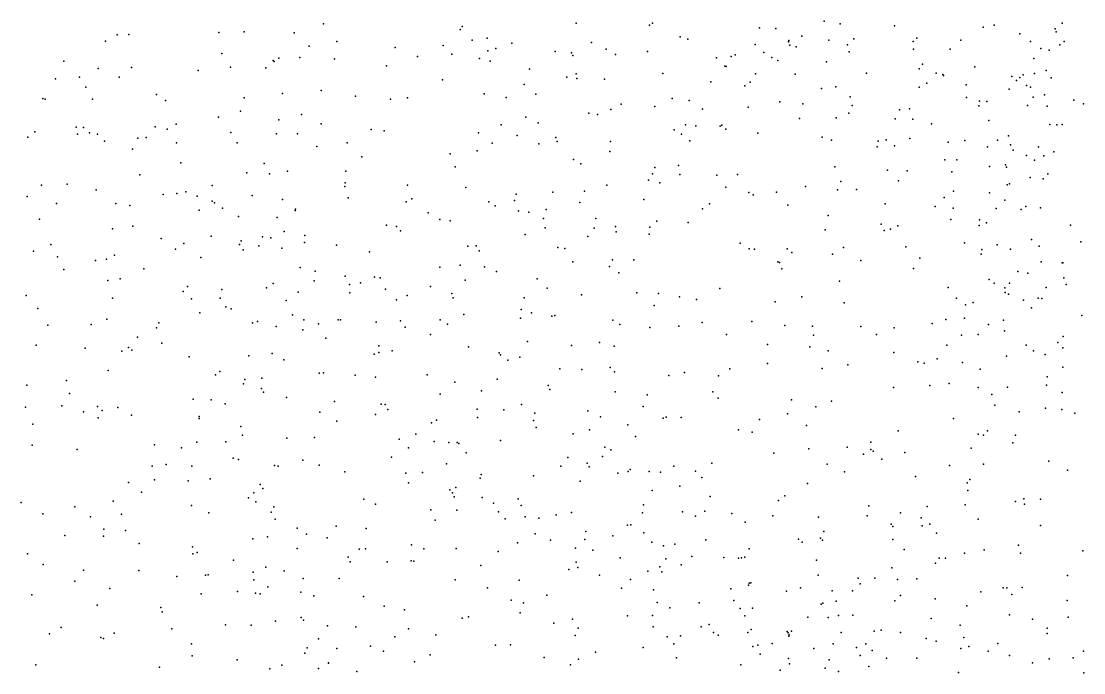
# Model space of a CAD drawing. Header units: metres. Extents: x -25 to 25, y -27.7 to 27.8.
# Drawn here: x 13.646 to 16.471, y -10.393 to -8.662 of the extents above; entities that cross this region are included whole.
import ezdxf

# ---------------------------------------------------------------- set-up
doc = ezdxf.new("R2010")
doc.units = ezdxf.units.M

msp = doc.modelspace()

# ---------------------------------------------------------------- linework, layer by layer
for p in [(14.4495, -8.6683, -21.6279), (15.1213, -8.6663, 16.3077), (15.3167, -8.6716, -8.8647), (15.3245, -8.6663, 15.9628), (15.7811, -8.6616, -11.469), (15.824, -8.6684, 15.0797), (15.9683, -8.6738, 4.8711), (16.233, -8.6716, -3.0802), (16.4138, -8.6671, 6.6095), (13.9012, -8.6975, 17.5413), (13.9315, -8.6967, 12.1748), (14.1714, -8.6913, 6.0298), (14.239, -8.6899, 12.2946), (14.3718, -8.6924, -9.2284), (14.8132, -8.6839, 2.9786), (14.818, -8.6753, 12.1968), (15.398, -8.7029, -21.3866), (15.609, -8.6791, 2.6812), (15.6529, -8.6805, -10.754), (15.722, -8.7013, 2.9016), (16.2036, -8.677, 5.168), (16.3019, -8.6948, -10.7831), (16.3952, -8.6817, -1.8463), (16.3979, -8.6898, 10.7884), (13.8702, -8.7147, -10.8056), (14.4119, -8.728, -10.4802), (14.4852, -8.7152, 4.8504), (14.7681, -8.726, -2.1914), (14.8454, -8.7114, 1.8822), (14.8853, -8.7061, 4.5141), (14.9508, -8.72, -10.3853), (15.1628, -8.7179, 11.9219), (15.4189, -8.7088, -9.0491), (15.5978, -8.7236, -1.9467), (15.6863, -8.7159, -10.9906), (15.6873, -8.7129, -20.4735), (15.6902, -8.7251, 9.5681), (15.7066, -8.7294, 15.4298), (15.7936, -8.712, -19.9271), (15.8434, -8.7242, -14.0489), (15.8602, -8.708, 9.4955), (16.018, -8.7153, -11.9438), (16.0273, -8.7063, 0.0079), (16.1446, -8.7114, 14.6005), (16.3302, -8.7155, -11.6302), (16.4075, -8.7242, 5.71), (16.4196, -8.7158, -11.196), (14.1796, -8.7473, -2.495), (14.3863, -8.7577, 5.024), (14.6405, -8.7317, 4.6636), (14.6999, -8.7549, 9.7987), (14.7908, -8.7489, 1.4902), (14.887, -8.7401, 2.1266), (14.9078, -8.7338, -1.8033), (15.0655, -8.7421, 12.0455), (15.1089, -8.7455, 16.4698), (15.1131, -8.7528, -8.8651), (15.2015, -8.7362, 9.832), (15.2266, -8.7502, 4.439), (15.3115, -8.7424, 11.7197), (15.4949, -8.7585, 11.4025), (15.5338, -8.7555, -21.1415), (15.5447, -8.751, 15.7329), (15.6206, -8.7447, 1.1054), (15.6419, -8.7581, -20.2199), (15.848, -8.7429, 4.7714), (16.0187, -8.7361, -19.5381), (16.1161, -8.7357, -12.4592), (16.3572, -8.7343, 3.5616), (16.3792, -8.7387, 5.5454), (13.7587, -8.7676, 9.7195), (13.85, -8.787, 11.9788), (13.9392, -8.7849, 3.6995), (14.2027, -8.7836, -21.4923), (14.2966, -8.7856, 5.8202), (14.3157, -8.7659, 3.6413), (14.3186, -8.7689, 5.4541), (14.3304, -8.76, 5.2445), (14.4788, -8.7618, 9.7473), (14.6175, -8.7804, 3.4449), (14.8646, -8.7603, 9.8289), (14.8927, -8.7678, -21.6128), (15.5168, -8.7812, -2.381), (15.5202, -8.782, -2.1603), (15.6576, -8.7656, -20.7296), (15.787, -8.7695, -2.1721), (16.0428, -8.7755, -11.567), (16.1821, -8.7831, 3.3575), (16.339, -8.7603, 6.4948), (13.7367, -8.8146, -2.5903), (13.8004, -8.8098, 17.4932), (13.9062, -8.8106, 6.1043), (14.116, -8.7921, 9.7529), (14.9979, -8.789, -2.5046), (15.0966, -8.8105, 16.9479), (15.122, -8.8012, 16.7536), (15.1234, -8.8133, -2.0523), (15.1969, -8.8151, -2.6411), (15.3521, -8.8008, -9.7543), (15.5982, -8.8013, 1.4514), (15.7044, -8.8025, -2.5221), (15.8935, -8.7997, 15.1564), (16.0335, -8.7882, 14.8726), (16.079, -8.7992, -13.6134), (16.0971, -8.8029, 5.0673), (16.0981, -8.8057, -13.0045), (16.2804, -8.8086, -19.5139), (16.3017, -8.8107, -3.3301), (16.3101, -8.8039, -0.2362), (16.3407, -8.8007, -2.9076), (16.3712, -8.7923, -12.1819), (16.3852, -8.8122, 14.2165), (13.8177, -8.837, 0.415), (14.7661, -8.8174, 12.2677), (14.9836, -8.8299, 2.4117), (15.4795, -8.8229, 15.8804), (15.5704, -8.8336, -2.6836), (15.5847, -8.8239, 9.6425), (15.774, -8.8402, 0.7507), (15.812, -8.8359, -19.4046), (16.0334, -8.8372, 9.4516), (16.054, -8.8264, -2.5027), (16.1588, -8.8306, -2.1901), (16.2728, -8.8425, 5.3556), (16.2926, -8.8194, 14.4469), (16.3194, -8.832, -11.0028), (16.3303, -8.8364, 6.3217), (13.7035, -8.8671, 11.6525), (13.7097, -8.8687, -10.525), (13.8357, -8.8684, 11.8218), (14.0059, -8.8565, -6.2673), (14.0291, -8.8723, 6.0323), (14.2382, -8.8654, -10.5532), (14.3406, -8.8538, 0.8315), (14.4432, -8.8455, 12.3201), (14.535, -8.8609, 3.6297), (14.6277, -8.8688, 17.4491), (14.6727, -8.865, 1.1562), (14.8772, -8.8546, 17.2477), (14.9351, -8.8642, 12.2223), (15.0146, -8.8554, 2.6254), (15.3767, -8.8669, -10.0332), (15.4219, -8.8723, -9.3604), (15.85, -8.8622, -2.8175), (16.16, -8.8641, 14.7606), (16.3374, -8.8634, 6.646), (16.3668, -8.8575, -12.4246), (16.4452, -8.8714, 9.785), (14.2293, -8.9006, -6.2933), (15.214, -8.8964, 9.8155), (15.2417, -8.8822, -10.2525), (15.3309, -8.8882, 11.8298), (15.4573, -8.8952, 9.7155), (15.5793, -8.8898, 2.0147), (15.6628, -8.8761, 11.2413), (15.7245, -8.881, -10.8414), (15.8553, -8.8854, 15.3617), (15.9816, -8.8972, -13.985), (16.0085, -8.8941, 3.0097), (16.1921, -8.8863, 10.8867), (16.1939, -8.8737, -13.1856), (16.2136, -8.8745, -12.5934), (16.322, -8.8854, 9.5945), (16.3738, -8.8873, -14.4683), (16.471, -8.8807, -3.1924), (14.1701, -8.9165, 12.2766), (14.3308, -8.9239, 5.2522), (14.3908, -8.9091, 17.5454), (14.9877, -8.9167, 4.4156), (15.1553, -8.9061, -21.4065), (15.1787, -8.9091, 16.1743), (15.7155, -8.9201, 9.5512), (15.8129, -8.9187, 2.645), (15.8471, -8.9057, 11.0745), (15.9701, -8.9206, 15.2167), (16.0172, -8.9221, 0.3513), (16.2193, -8.9257, -12.7997), (13.6818, -8.9553, -21.2669), (13.7915, -8.9429, 6.0592), (13.8113, -8.9443, -9.5019), (14.0019, -8.9419, 17.5633), (14.034, -8.9485, 12.0855), (14.0574, -8.9347, 0.5684), (14.2034, -8.9574, 17.5715), (14.4435, -8.9346, 3.8108), (14.5764, -8.9496, -10.372), (14.6112, -8.9525, 12.3221), (14.9219, -8.9366, 1.7312), (15.0204, -8.9316, 9.8321), (15.3819, -8.9503, 16.0372), (15.4125, -8.9366, -21.0859), (15.4394, -8.9394, -20.1351), (15.5042, -8.9408, -19.5908), (15.5086, -8.9378, -20.6581), (15.5194, -8.9486, 11.4863), (16.0669, -8.9342, 15.0576), (16.381, -8.9362, 5.7489), (16.3997, -8.9368, -1.8758), (16.414, -8.936, -19.6462), (13.6632, -8.9695, -6.27), (13.7958, -8.9617, 4.0748), (13.8274, -8.9581, 9.6667), (13.8485, -8.9616, 17.5193), (13.8675, -8.9802, -10.1929), (13.9561, -8.972, 11.8893), (13.978, -8.9704, -9.3742), (14.0583, -8.9844, 4.0505), (14.2199, -8.9846, 9.7223), (14.3246, -8.9611, -2.32), (14.3806, -8.9605, 5.0345), (14.5122, -8.9845, 4.789), (14.8615, -8.9578, 9.8213), (14.8984, -8.9856, 3.3581), (14.9651, -8.9652, 17.0829), (15.0678, -8.9708, 16.7631), (15.0709, -8.9816, -10.1583), (15.2131, -8.9814, 4.3876), (15.4021, -8.9621, -8.9684), (15.4243, -8.9797, 4.4484), (15.6049, -8.9588, 15.8318), (15.7759, -8.97, 1.1089), (15.8009, -8.9772, 4.755), (15.9247, -8.9799, -10.7138), (15.9464, -8.9771, 0.6911), (16.0087, -8.973, -11.0179), (16.1105, -8.9826, 10.9816), (16.1553, -8.9781, -10.7934), (16.2421, -8.9777, 9.4454), (16.271, -8.9662, 6.4091), (13.9419, -9.0013, -9.8818), (14.4317, -8.9947, -6.4778), (14.858, -9.0058, -9.0082), (15.0225, -8.9874, 2.0989), (15.2111, -9.0077, 12.149), (15.9223, -8.995, 4.9049), (15.9683, -8.9923, 9.4498), (16.2158, -8.9955, 5.351), (16.2769, -8.9897, -2.1125), (16.2841, -9.0046, 3.052), (16.3509, -8.9949, 6.0883), (16.3923, -9.0084, 6.8137), (14.0699, -9.0377, -10.6523), (14.292, -9.0396, 12.3528), (14.5516, -9.0216, 9.7633), (14.7868, -9.0141, 4.5077), (15.1146, -9.0287, 2.8987), (15.1338, -9.0401, 2.6788), (16.1024, -9.0298, -19.596), (16.1338, -9.03, -13.9048), (16.3192, -9.0181, 0.0049), (16.3409, -9.0309, -13.2548), (16.3654, -9.0194, 14.5378), (13.9616, -9.0695, 5.9358), (14.2456, -9.0643, 5.7523), (14.3057, -9.0671, 5.5957), (14.3538, -9.0603, 5.1527), (14.5094, -9.0602, 12.3839), (14.8001, -9.0481, -21.4119), (15.3246, -9.067, -20.3184), (15.3304, -9.0499, -20.9076), (15.3941, -9.0452, 9.7253), (15.3973, -9.0689, -2.6734), (15.5509, -9.0688, 4.5243), (15.8098, -9.0485, 2.2576), (15.9499, -9.057, 2.5268), (16.0016, -9.0588, 15.3899), (16.1209, -9.062, 15.1869), (16.2205, -9.0477, 14.8999), (16.2636, -9.0428, 10.9808), (16.2663, -9.0493, -2.588), (16.3759, -9.0674, 9.4157), (13.6997, -9.0973, -0.1402), (13.768, -9.0946, -0.7305), (14.1536, -9.0982, -2.2372), (14.5075, -9.0913, 17.4385), (14.673, -9.0976, 1.0288), (15.2032, -9.0972, 16.1885), (15.3139, -9.0839, -20.553), (15.3443, -9.0911, 12.1001), (15.4959, -9.0706, -9.4365), (15.8259, -9.0877, 1.4667), (15.9786, -9.0853, 5.0191), (16.2678, -9.0963, -2.3231), (16.2739, -9.0941, 2.8194), (16.3292, -9.0767, 14.6963), (16.3639, -9.0805, -13.5164), (13.8454, -9.1095, -6.4173), (14.0231, -9.1217, -10.3123), (14.0595, -9.119, -0.2071), (14.0835, -9.1151, 17.5342), (14.114, -9.1262, 12.0245), (14.2596, -9.125, 17.5183), (14.5062, -9.1004, -21.5029), (14.8283, -9.1035, 3.6637), (14.9624, -9.1212, 4.405), (15.0595, -9.1154, -9.9885), (15.1438, -9.1129, 12.2971), (15.5194, -9.1025, 11.7582), (15.5812, -9.1165, 15.9519), (15.5925, -9.1228, 11.585), (15.654, -9.1159, 9.5815), (15.7318, -9.1006, 15.7942), (15.8169, -9.1093, 1.6865), (15.8672, -9.1084, -19.579), (16.1252, -9.113, 2.6317), (16.221, -9.1174, 5.4454), (13.6615, -9.1276, 5.9711), (13.7394, -9.1462, 11.313), (13.8974, -9.1461, 9.675), (13.9349, -9.1511, -0.0292), (14.1539, -9.1398, -0.4148), (14.1595, -9.1444, 4.1938), (14.3404, -9.1356, 9.7393), (14.5152, -9.1305, 4.0071), (14.6695, -9.1417, -9.0698), (14.6845, -9.1336, -2.3401), (14.8889, -9.1411, 17.0345), (14.9062, -9.1521, 12.3664), (14.9574, -9.1376, 1.6064), (15.1309, -9.1437, -2.6357), (15.3012, -9.1357, 4.3971), (15.4765, -9.1466, 11.9663), (15.6845, -9.1504, 4.6523), (15.943, -9.147, 15.5917), (16.0764, -9.1535, 0.9081), (16.1006, -9.1298, -14.1124), (16.262, -9.1372, 6.8815), (16.3174, -9.154, 6.1073), (14.1193, -9.1636, -9.6217), (14.1811, -9.1583, 9.7241), (14.2238, -9.1807, 12.2603), (14.3267, -9.1835, -10.3978), (14.3743, -9.1646, -9.2151), (14.375, -9.1606, -6.7222), (14.7277, -9.1712, 4.5465), (14.9684, -9.1655, 16.4427), (14.996, -9.1686, -8.9973), (15.0421, -9.1622, 16.3039), (15.4575, -9.1605, -19.793), (15.7921, -9.1778, 11.347), (16.1239, -9.1584, 5.2811), (16.2382, -9.1588, -14.431), (16.3055, -9.162, 5.6699), (16.3567, -9.1575, 11.085), (13.6947, -9.1875, 9.6346), (13.9426, -9.2062, 4.3306), (14.6174, -9.2035, 9.7898), (14.6439, -9.2075, -10.1773), (14.7592, -9.1886, 17.1923), (14.7868, -9.1917, 9.8035), (15.0344, -9.1861, 1.8263), (15.0394, -9.2109, 9.8088), (15.1739, -9.1857, -20.672), (15.2266, -9.2075, 2.9313), (15.3175, -9.2089, 12.2839), (15.3364, -9.1925, -19.982), (15.4198, -9.1968, 9.6904), (15.9325, -9.2005, 1.9691), (15.9768, -9.205, 1.3186), (16.1183, -9.1884, 11.1512), (16.1935, -9.2045, 6.6187), (16.1945, -9.1894, 15.2703), (16.2129, -9.1972, 6.4436), (16.4362, -9.2033, 0.1889), (13.8889, -9.2133, 11.4382), (14.0181, -9.239, 0.2616), (14.1511, -9.2331, 0.043), (14.2873, -9.2343, -21.5601), (14.31, -9.2369, -0.5403), (14.3449, -9.2203, -6.1806), (14.3998, -9.2311, 5.1042), (14.6548, -9.2188, -6.5438), (14.9856, -9.2285, -21.1218), (15.1525, -9.2337, 3.1963), (15.1697, -9.2118, -20.4483), (15.2284, -9.2209, -9.8183), (15.3159, -9.2275, 16.1581), (15.7839, -9.2161, 9.5415), (15.9409, -9.2177, 11.2883), (15.9573, -9.2139, 9.4931), (13.7249, -9.2548, 4.4031), (14.0562, -9.2673, 17.4402), (14.0782, -9.2519, -0.7872), (14.2261, -9.2549, -10.0779), (14.2306, -9.245, -9.3774), (14.2777, -9.2585, 5.5649), (14.3392, -9.2646, 5.3066), (14.3994, -9.25, 12.4294), (14.4842, -9.2568, 17.3336), (14.8338, -9.259, 3.8445), (14.8552, -9.2582, 4.4925), (15.0727, -9.2633, 3.449), (15.0915, -9.2654, 2.0124), (15.5579, -9.2511, 16.0315), (15.5816, -9.2666, -9.1318), (15.5958, -9.2672, 4.5965), (15.6825, -9.2663, 11.8487), (15.8325, -9.2631, 15.8141), (15.9979, -9.2612, -19.8177), (16.1545, -9.2503, 9.4606), (16.2416, -9.2558, 2.3511), (16.2763, -9.2674, 6.2243), (16.3324, -9.2418, 9.4014), (16.3527, -9.2593, -2.1569), (16.4635, -9.2478, 11.2304), (13.6785, -9.2725, 10.94), (13.742, -9.2873, 11.081), (13.8723, -9.2939, 11.3059), (13.894, -9.2835, -21.5168), (14.1232, -9.2895, -6.6571), (14.2357, -9.269, -9.81), (14.5722, -9.2746, 4.7625), (14.8637, -9.2715, 16.7307), (15.2183, -9.2956, 2.4177), (15.2748, -9.2953, 4.4359), (15.6949, -9.2762, 15.9526), (15.8037, -9.2806, 11.5362), (16.0352, -9.2911, 1.6851), (16.1985, -9.2807, 11.2651), (16.2005, -9.2683, 5.4814), (13.7589, -9.3218, -2.2681), (13.8433, -9.2975, -6.2064), (13.9714, -9.3196, 5.8374), (14.3879, -9.3159, 4.2195), (14.7592, -9.3151, 16.9855), (14.813, -9.3102, -9.9259), (14.8781, -9.314, 9.8396), (15.1128, -9.3012, 16.281), (15.2098, -9.3136, 12.4324), (15.6577, -9.3009, 9.6317), (15.662, -9.303, 12.0399), (15.6689, -9.3193, -19.9633), (15.8789, -9.2977, 4.9652), (16.0188, -9.3188, 5.198), (16.3581, -9.301, 14.9933), (16.4137, -9.3036, -13.715), (16.4157, -9.3033, 7.1767), (13.8763, -9.351, 9.7888), (13.9086, -9.3463, 17.3405), (14.425, -9.3518, -0.0422), (14.4278, -9.3256, 0.799), (14.5074, -9.3391, 9.833), (14.5857, -9.3416, 17.1825), (14.6005, -9.3439, 12.5167), (14.8264, -9.3501, -21.2775), (14.91, -9.3266, 16.4356), (15.0181, -9.3461, -20.7988), (15.2353, -9.3301, -2.6598), (15.8218, -9.352, 11.8834), (16.2198, -9.3479, -19.9054), (16.2962, -9.3268, 6.0745), (16.3224, -9.3315, -14.5376), (16.4186, -9.3431, 11.4597), (14.0765, -9.3802, 4.4265), (14.0877, -9.3665, 11.5921), (14.1789, -9.3741, -2.1179), (14.2983, -9.3698, -9.625), (14.3156, -9.3583, 9.8303), (14.519, -9.3616, -0.2896), (14.5479, -9.3571, -21.4963), (14.6145, -9.3733, -10.0372), (14.7343, -9.3663, -6.302), (15.0447, -9.371, 4.4522), (15.5037, -9.3723, -2.693), (16.1108, -9.3693, 11.5482), (16.2336, -9.3574, -14.0159), (16.2617, -9.3702, -2.7853), (16.2736, -9.3574, 15.3461), (16.3716, -9.3688, 11.6934), (16.4249, -9.361, 14.8334), (13.6591, -9.3905, 17.1368), (13.8887, -9.3976, -1.0909), (14.0986, -9.3996, -0.9667), (14.175, -9.3979, 11.7461), (14.3505, -9.4035, 17.2745), (14.382, -9.3818, -0.6825), (14.52, -9.3836, -2.1524), (14.6435, -9.4018, -9.0929), (14.6718, -9.3901, 4.6878), (14.7905, -9.385, -2.3343), (14.7947, -9.3965, -6.6486), (14.9837, -9.3967, 12.5243), (15.1357, -9.3889, -20.3096), (15.2831, -9.3837, -8.9615), (15.3408, -9.3848, 16.1942), (15.3963, -9.3936, -20.1011), (15.4413, -9.4013, 4.5456), (15.6508, -9.4077, 4.7197), (15.7215, -9.3944, -2.7478), (16.1335, -9.3974, 11.7707), (16.1775, -9.4092, 12.0189), (16.2624, -9.3823, 1.3598), (16.2715, -9.387, 11.8915), (16.3111, -9.4032, -2.5136), (16.3501, -9.3974, 9.4531), (16.3599, -9.3981, 12.1133), (13.6902, -9.4247, 10.7728), (14.1205, -9.4369, -21.5923), (14.1901, -9.4203, 17.3012), (14.2045, -9.426, 0.593), (14.975, -9.4273, 16.3273), (15.0027, -9.4364, 9.9045), (15.3293, -9.4167, 12.4584), (15.8342, -9.4099, 15.9153), (16.1567, -9.4151, 9.5999), (16.3325, -9.4236, 1.9312), (13.8734, -9.4538, 4.5383), (14.0114, -9.4628, 17.2518), (14.2605, -9.4629, 12.0949), (14.274, -9.4599, 12.3874), (14.3673, -9.4416, -9.3277), (14.3977, -9.4552, -6.1097), (14.436, -9.4656, 9.9253), (14.4888, -9.4552, 4.983), (14.495, -9.4548, 17.1143), (14.5901, -9.4612, 4.831), (14.6545, -9.4578, -6.867), (14.7602, -9.4552, 1.115), (14.8224, -9.4413, 4.6047), (14.9732, -9.4508, -9.0437), (15.0565, -9.4455, -9.7045), (15.0645, -9.4435, 1.8235), (15.219, -9.4564, 16.2635), (15.4567, -9.4626, 9.8294), (15.5886, -9.4598, -8.9951), (16.0681, -9.4646, 5.3148), (16.1048, -9.4546, 7.0195), (16.1547, -9.4505, 15.6095), (16.2577, -9.4558, 6.1991), (16.4663, -9.4436, 1.341), (13.7169, -9.4696, -6.5012), (13.8317, -9.4678, 11.0337), (14.0059, -9.4761, -6.6906), (14.3235, -9.4732, 5.2856), (14.3946, -9.4813, 5.1141), (14.6667, -9.4748, 9.9364), (14.7339, -9.494, 16.5916), (14.7794, -9.4663, 12.6024), (15.2379, -9.4676, 3.2687), (15.3171, -9.4753, 2.6294), (15.395, -9.4719, -9.6541), (15.5211, -9.494, 4.6722), (15.6769, -9.4706, -9.4721), (15.7503, -9.472, 9.7532), (15.8784, -9.4725, -20.1657), (15.9203, -9.4939, 9.7607), (15.967, -9.4765, 15.8379), (16.1907, -9.4941, -20.072), (16.2185, -9.4673, 6.3555), (16.2607, -9.484, 7.3137), (13.6853, -9.5221, -1.4134), (13.9547, -9.5016, 11.2362), (14.02, -9.5176, -2.1336), (14.456, -9.504, -9.8612), (14.9921, -9.5126, -2.512), (15.184, -9.5158, 9.962), (15.6301, -9.5206, 16.0973), (15.7524, -9.4959, 12.2897), (16.1076, -9.5226, 7.2313), (16.146, -9.4957, 6.6787), (16.403, -9.5154, -2.3515), (16.4164, -9.4995, 7.4279), (13.8156, -9.5305, -2.2197), (13.9133, -9.5381, 17.1517), (13.9307, -9.5283, 5.8181), (13.9395, -9.5361, 9.9644), (14.313, -9.5443, -21.5857), (14.5842, -9.5461, 12.6817), (14.5964, -9.5239, -0.0841), (14.597, -9.542, -6.0419), (14.6319, -9.5373, 16.7581), (14.8353, -9.5273, 16.4194), (14.9165, -9.5432, 12.6597), (14.9203, -9.5482, -21.0211), (14.9205, -9.5483, 1.4288), (15.1092, -9.5235, 3.6385), (15.2229, -9.525, 4.5542), (15.743, -9.5267, 4.9417), (15.7921, -9.5379, 16.02), (15.9663, -9.5422, 12.2777), (16.3187, -9.5227, 15.4232), (16.3379, -9.5371, 12.2971), (16.3689, -9.5469, -13.9487), (16.4159, -9.5297, 15.2019), (14.0927, -9.5534, 11.4379), (14.251, -9.551, 11.8314), (14.344, -9.5616, -6.9362), (14.9396, -9.5622, -20.7515), (14.9721, -9.5546, -6.3555), (15.6301, -9.5713, 4.8454), (15.8443, -9.5748, 5.0764), (16.0304, -9.5667, 6.9224), (16.047, -9.5705, -2.8991), (16.0813, -9.5592, 15.7699), (16.1488, -9.5687, 12.2998), (16.266, -9.5513, 6.0082), (13.8771, -9.5896, -21.521), (14.1622, -9.6016, 10.0633), (14.1742, -9.5921, 0.4529), (14.4382, -9.5966, -0.8432), (14.4497, -9.596, -9.5846), (14.5339, -9.6019, 0.1075), (14.5875, -9.6072, 4.9296), (14.7253, -9.6014, -2.2419), (15.0779, -9.5855, 16.3114), (15.1366, -9.5868, -9.013), (15.2124, -9.5819, -20.2536), (15.2238, -9.5932, 2.3006), (15.3678, -9.6029, 12.5403), (15.4094, -9.5953, -8.9402), (15.5001, -9.6036, 9.9705), (15.5301, -9.5857, 12.4749), (15.7755, -9.5843, -2.8249), (16.1964, -9.5863, 9.8009), (16.3746, -9.6062, -20.0648), (16.4161, -9.5811, -14.6738), (13.6608, -9.6285, 5.838), (13.7658, -9.6163, 9.9894), (14.2371, -9.6249, 11.6968), (14.2404, -9.6133, -6.1214), (14.286, -9.6102, -1.0095), (14.7986, -9.621, -9.7515), (14.9116, -9.6129, 4.0184), (15.0474, -9.63, 12.704), (15.9651, -9.6346, 5.2627), (16.0625, -9.6298, 9.8957), (16.114, -9.6244, 5.4595), (16.191, -9.6349, 5.6509), (16.2683, -9.6344, -2.7294), (16.3724, -9.6287, 9.7107), (13.7741, -9.6506, 4.6324), (14.2849, -9.6374, 12.1121), (14.2899, -9.6475, 12.6688), (14.3513, -9.6612, 10.114), (14.76, -9.6527, -21.322), (14.8702, -9.6437, 10.0739), (15.052, -9.6403, -6.5739), (15.2254, -9.6466, -9.6187), (15.3104, -9.6543, 3.1366), (15.4854, -9.6461, -20.3071), (15.4988, -9.6637, 4.8207), (16.2271, -9.6533, 6.2114), (16.4138, -9.6481, 12.413), (13.6571, -9.6874, 16.9727), (13.7537, -9.6841, 10.7736), (13.8488, -9.6851, 10.9588), (13.9028, -9.6881, 10.113), (14.1033, -9.6664, 17.0474), (14.1511, -9.6682, -6.8767), (14.1877, -9.6786, 4.5657), (14.4791, -9.6723, -9.3305), (14.6027, -9.6793, -0.6888), (14.6138, -9.6805, 1.0353), (14.9766, -9.6798, 4.7133), (15.2999, -9.6859, 10.0946), (15.6944, -9.6674, 12.4693), (15.7589, -9.6862, 16.0844), (15.8005, -9.6713, -9.3408), (16.2349, -9.6818, -14.1839), (16.37, -9.69, 15.4191), (13.8117, -9.7001, -6.3824), (13.8504, -9.7159, 5.8398), (13.8607, -9.6957, 17.0269), (13.9387, -9.7084, 11.084), (14.119, -9.7174, 10.1784), (14.1191, -9.7124, -21.5605), (14.4402, -9.7008, -6.04), (14.5883, -9.7068, 12.8277), (14.6205, -9.6938, 16.6406), (14.8581, -9.6922, 16.4048), (14.8593, -9.7144, -21.1449), (14.9293, -9.6944, -20.4268), (15.0114, -9.7033, 1.6979), (15.1527, -9.6969, 4.6997), (15.186, -9.7129, -6.1695), (15.3534, -9.7168, 4.773), (15.3612, -9.7136, -2.7369), (15.4011, -9.7146, 16.2572), (15.609, -9.7201, 10.0745), (15.6834, -9.7052, -8.9014), (16.1247, -9.7174, 6.6847), (16.2995, -9.6999, 9.8459), (16.413, -9.6937, 7.5459), (16.4481, -9.7031, 15.2822), (13.6766, -9.7321, 10.0522), (14.2301, -9.739, 0.6832), (14.4848, -9.7247, 4.4236), (14.7372, -9.7289, -0.2001), (14.7501, -9.7217, -5.9098), (15.0077, -9.7228, 10.1337), (15.0149, -9.7409, 16.3289), (15.1574, -9.7471, -2.5564), (15.2587, -9.7338, 12.6893), (15.5537, -9.7474, 4.9444), (15.7345, -9.7357, 5.0825), (14.2345, -9.7615, 5.2887), (14.3519, -9.7696, 12.7884), (14.4259, -9.7682, -2.0898), (14.6508, -9.7726, 0.1752), (14.6955, -9.7586, 16.5021), (14.9204, -9.776, 1.5177), (15.1136, -9.7582, 12.7872), (15.2795, -9.7651, -8.9476), (15.5898, -9.7538, 16.1973), (15.9776, -9.75, 10.0357), (16.1903, -9.7587, 5.7844), (16.2048, -9.7615, 7.404), (16.2152, -9.7506, 6.0883), (16.2901, -9.7613, 15.5611), (13.6747, -9.788, 10.6632), (13.7945, -9.8002, 10.1836), (14.0005, -9.7876, 5.7241), (14.0724, -9.7952, 16.9641), (14.1132, -9.7799, 5.5239), (14.1901, -9.7792, -2.0801), (14.6761, -9.7952, 4.9193), (14.7437, -9.7786, -0.4355), (14.783, -9.7814, 4.2448), (14.8049, -9.7813, -2.1226), (14.8095, -9.7835, 12.9036), (15.1974, -9.7935, 2.2266), (15.2139, -9.8007, -2.3413), (15.7404, -9.7983, 10.1364), (15.8424, -9.7934, -9.5891), (15.9049, -9.8001, 12.5046), (15.9051, -9.7807, 7.2178), (15.9113, -9.8038, -20.3868), (16.1722, -9.7966, 10.0204), (16.2826, -9.7824, 12.4991), (14.2093, -9.8226, 11.5089), (14.2239, -9.8265, 16.9064), (14.3946, -9.8282, 16.8014), (14.6305, -9.8205, -9.1849), (14.8288, -9.8085, 1.3307), (15.0997, -9.8211, 4.8229), (15.1913, -9.8181, 3.5864), (15.6473, -9.8097, -20.4046), (15.886, -9.8123, -9.0911), (15.9347, -9.8253, 6.9326), (15.9961, -9.8075, 15.9302), (16.3783, -9.8307, -14.5863), (13.9936, -9.8442, -2.1223), (14.0313, -9.8395, 11.2014), (14.0996, -9.8438, -6.228), (14.3191, -9.842, 12.0336), (14.3291, -9.8445, 10.2666), (14.4383, -9.8411, 0.393), (14.5062, -9.8594, 16.6858), (14.7131, -9.8608, -0.6302), (14.7764, -9.8376, 10.1987), (15.0806, -9.8443, 1.9627), (15.1505, -9.8357, -2.0806), (15.156, -9.8461, 16.3138), (15.2599, -9.8579, 3.3916), (15.2656, -9.8527, 4.8745), (15.316, -9.8585, -20.3539), (15.3457, -9.8597, 2.7859), (15.3814, -9.8441, 12.7088), (15.4392, -9.8571, -9.6497), (15.4822, -9.8364, -2.5453), (15.7888, -9.8388, -8.7775), (15.8348, -9.8587, -3.0535), (16.1148, -9.8422, 5.6208), (16.2052, -9.839, 15.6827), (16.4285, -9.8551, -20.1862), (13.9313, -9.8871, -1.2964), (13.9999, -9.8807, -6.8551), (14.0894, -9.8831, 10.3127), (14.1485, -9.878, -1.2165), (14.6686, -9.8629, 12.9384), (14.6759, -9.8884, -21.2919), (14.8667, -9.8757, 0.1507), (14.8693, -9.8662, 16.3638), (15.0082, -9.8698, -1.9233), (15.1321, -9.8836, 12.8933), (15.2327, -9.8624, -6.3751), (15.4559, -9.8745, -2.2433), (15.7364, -9.8897, 16.1228), (16.0243, -9.8715, -3.1499), (16.1615, -9.8883, 5.9678), (16.1688, -9.8794, 12.5597), (13.9657, -9.9134, 4.7686), (14.2646, -9.9146, 12.642), (14.2813, -9.8928, 11.7595), (14.2882, -9.9031, 12.3016), (14.7856, -9.9068, 4.9051), (14.7931, -9.9146, -20.4933), (14.802, -9.9004, -9.0417), (15.3233, -9.9091, 16.2918), (15.397, -9.8969, -5.3609), (16.1631, -9.9091, 6.3997), (13.6458, -9.9406, 10.2019), (13.89, -9.9374, -21.4049), (14.2501, -9.928, -6.9434), (14.2693, -9.9388, 12.4784), (14.5565, -9.9318, -5.9103), (14.5877, -9.9449, 10.2584), (14.7972, -9.9256, -1.7781), (14.8712, -9.927, -9.7143), (14.9018, -9.942, 10.2428), (14.9676, -9.9311, 4.1356), (15.4781, -9.9247, -8.8273), (15.6593, -9.9349, -9.6597), (15.6763, -9.9232, -2.6497), (16.2898, -9.9384, -14.3362), (16.3119, -9.9309, -2.7386), (16.3143, -9.945, 12.6286), (16.3564, -9.9319, -14.1154), (13.7032, -9.9709, 5.8901), (13.7882, -9.952, 10.8884), (13.9121, -9.9715, -6.5705), (14.0986, -9.9485, 16.907), (14.1446, -9.9679, 5.4073), (14.3107, -9.9659, 12.129), (14.3178, -9.9518, -1.911), (14.7353, -9.96, -1.4004), (14.8046, -9.9606, -20.7614), (14.9146, -9.9655, -1.0259), (14.9757, -9.9485, -1.5536), (15.0681, -9.9734, -6.6498), (15.1091, -9.967, -0.0158), (15.2977, -9.968, 10.2821), (15.3004, -9.9468, 12.8452), (15.404, -9.9654, -6.1368), (15.464, -9.9634, 5.027), (15.5359, -9.97, 12.719), (15.9002, -9.9497, 5.3803), (15.9838, -9.9678, 7.3256), (16.055, -9.9512, 10.1835), (16.1563, -9.9466, 6.1538), (13.8296, -9.9784, 10.3132), (14.3211, -9.9848, 16.7914), (14.7465, -9.988, -21.1005), (14.9326, -9.984, -0.5727), (14.9863, -9.9783, 12.9999), (15.022, -9.9822, -5.4025), (15.2585, -10.001, -1.0828), (15.2671, -9.9997, -5.0861), (15.4392, -9.9766, -1.9565), (15.571, -9.9929, 16.2258), (15.6447, -9.9762, -5.2487), (15.7664, -9.9798, -2.847), (15.8953, -9.9762, 6.916), (15.9593, -9.9979, 5.5224), (16.0395, -9.9813, 15.8645), (16.0415, -10.0028, 5.6976), (16.0618, -9.9984, -3.4137), (16.1911, -9.9853, -3.0047), (16.3565, -10.0019, 7.5138), (13.7616, -10.0281, 4.8249), (13.8648, -10.0305, -2), (13.8654, -10.0118, 16.9307), (13.9229, -10.0147, 11.0659), (14.3795, -10.0092, 0.5857), (14.4043, -10.0244, -1.2914), (14.4834, -10.0035, -21.3591), (14.5634, -10.0094, -9.3), (15.0129, -10.0235, 1.7949), (15.1469, -10.0176, -9.6897), (15.2193, -10.0288, 16.3013), (15.3018, -10.0214, -1.333), (15.7799, -10.0181, 12.6805), (15.9642, -10.0044, -3.6126), (16.0801, -10.0218, 6.5838), (13.9598, -10.0496, 5.8108), (14.1015, -10.0583, -1.7285), (14.2615, -10.0376, -1.5924), (14.3005, -10.0316, 11.8284), (14.4592, -10.0345, 16.6413), (14.6833, -10.0528, 16.4048), (14.966, -10.0477, 0.4355), (15.0532, -10.0409, 10.2882), (15.1446, -10.039, 3.8023), (15.3225, -10.0461, -4.6222), (15.354, -10.0557, 2.5243), (15.384, -10.0517, -4.2605), (15.4668, -10.0403, -4.8781), (15.7126, -10.0384, -20.4514), (15.7222, -10.0463, 16.1232), (15.7715, -10.0358, 10.3175), (15.7764, -10.0405, 5.3105), (15.9639, -10.0394, -9.2705), (16.2979, -10.0544, 15.5436), (13.6627, -10.0768, 10.7622), (14.1022, -10.0773, -6.7663), (14.1135, -10.0738, 5.5351), (14.3792, -10.0633, 4.6455), (14.5148, -10.0857, 5.023), (14.5449, -10.0647, -6.8869), (14.5615, -10.0637, 16.5164), (14.7167, -10.0641, 10.2723), (14.8026, -10.0625, 12.981), (14.9139, -10.0713, 4.9224), (15.1195, -10.0617, 1.9923), (15.1658, -10.0674, 0.3343), (15.4292, -10.0844, 16.2481), (15.5139, -10.0871, 10.3494), (15.57, -10.0858, -3.4896), (15.5817, -10.0642, 5.1633), (15.9941, -10.0659, 12.6806), (16.1541, -10.0754, 7.3927), (16.2063, -10.0668, -20.3986), (16.3037, -10.0751, 12.7225), (16.4694, -10.0687, 7.6096), (13.7043, -10.1057, -21.0653), (14.2101, -10.0941, 11.5147), (14.2965, -10.1126, 11.9955), (14.5207, -10.0985, 10.3076), (14.6191, -10.0986, 1.0469), (14.6829, -10.0957, -20.3351), (14.6897, -10.0969, 0.561), (14.868, -10.108, -20.1944), (15.1213, -10.0988, -4.0833), (15.1259, -10.1136, -3.646), (15.2386, -10.088, 13.0065), (15.344, -10.1113, -0.7439), (15.36, -10.0901, -3.9117), (15.4009, -10.1062, -3.6199), (15.553, -10.0884, -3.7884), (15.5616, -10.0879, -5.9021), (15.7604, -10.0937, -8.6654), (15.9614, -10.1142, -2.7025), (16.0774, -10.102, 6.2233), (16.0866, -10.0884, -3.7926), (16.1038, -10.0883, 15.7536), (13.811, -10.1203, 5.9022), (13.9585, -10.1218, 10.3982), (14.0597, -10.1373, 5.6736), (14.1355, -10.1334, 16.7943), (14.1432, -10.1333, -21.2898), (14.2624, -10.1261, 11.6658), (14.3454, -10.1227, -6.0821), (14.3959, -10.1422, 5.1303), (14.4913, -10.1428, 0.8303), (15.102, -10.119, -4.5915), (15.1835, -10.1342, -8.8466), (15.3123, -10.1228, 0.0485), (15.3498, -10.1247, 2.9515), (15.7656, -10.1336, 6.9635), (15.8712, -10.1421, 6.8046), (15.9155, -10.142, 5.6325), (16.0274, -10.1437, 6.0468), (16.4285, -10.1349, -14.0555), (13.7887, -10.1498, 10.3441), (13.881, -10.1689, -1.3799), (14.2646, -10.1466, 12.5604), (14.3014, -10.1646, -6.8794), (14.7994, -10.1459, -9.78), (14.8859, -10.1674, 16.2842), (14.9697, -10.1471, -3.4228), (15.2418, -10.1683, -6.4249), (15.2661, -10.1456, 3.4039), (15.5325, -10.1697, -1.4652), (15.5797, -10.1606, -1.1121), (15.5821, -10.1554, -1.7587), (15.5857, -10.1545, -3.173), (15.7179, -10.1678, 10.4007), (15.877, -10.1572, -5.2041), (15.9761, -10.1451, 10.334), (16.257, -10.1673, -3.3767), (16.2673, -10.1676, -3.1225), (16.3076, -10.1664, 7.4933), (13.6739, -10.1857, 16.879), (14.1243, -10.1833, 4.8252), (14.2209, -10.1772, 5.3358), (14.2691, -10.1817, 16.6918), (14.2816, -10.1834, -6.2826), (14.3895, -10.1789, 10.3673), (14.4236, -10.1884, 12.7659), (14.5557, -10.1901, 12.859), (14.9489, -10.2004, 12.9916), (15.044, -10.187, 4.1125), (15.3273, -10.1726, -0.5223), (15.6812, -10.1765, -4.3971), (15.8026, -10.1757, -5.4201), (15.8564, -10.1753, -4.9462), (15.984, -10.1878, 15.848), (16.0766, -10.1966, -2.5215), (16.1975, -10.1784, 10.2399), (16.2803, -10.1854, -3.9071), (13.8481, -10.2132, 4.8991), (14.0174, -10.2194, -21.1358), (14.6111, -10.2159, 4.5452), (14.665, -10.2262, 16.3082), (14.9817, -10.2071, -4.8457), (15.3373, -10.206, 0.2815), (15.3706, -10.2205, 13.0338), (15.4483, -10.2073, 2.351), (15.5413, -10.2014, 16.1778), (15.558, -10.2226, 12.9333), (15.5907, -10.2213, -8.703), (15.7733, -10.2105, -1.9443), (15.7774, -10.2082, 7.2356), (15.8134, -10.2028, -4.2339), (15.9693, -10.2018, 12.7706), (16.161, -10.2156, -4.0893), (16.4271, -10.2014, 12.8548), (14.021, -10.2314, 11.2459), (14.3216, -10.2562, 5.2429), (14.3902, -10.2467, 16.5322), (14.3964, -10.2531, -21.0286), (14.8181, -10.2482, -5.2945), (14.8349, -10.2449, -6.7575), (14.9729, -10.2341, -8.8474), (15.1114, -10.2506, 1.7885), (15.2581, -10.2423, 3.6356), (15.3247, -10.2411, 16.243), (15.5706, -10.2422, -0.6525), (15.7375, -10.2455, -20.4974), (15.7922, -10.2459, -8.9867), (15.8197, -10.241, -9.2498), (15.8571, -10.2402, 15.9588), (16.0659, -10.2492, -20.4961), (16.2739, -10.2396, 15.5134), (16.3349, -10.2505, -14.2306), (16.4302, -10.2458, -20.3668), (13.7524, -10.2725, 5.9548), (14.0467, -10.276, 10.4311), (14.189, -10.266, 11.5214), (14.2573, -10.267, 12.3338), (14.46, -10.2686, -20.8107), (14.5353, -10.2707, -9.1866), (14.6758, -10.2763, -9.664), (15.0618, -10.261, 16.2478), (15.1271, -10.2742, -3.2661), (15.3266, -10.2714, 5.0658), (15.4543, -10.2708, 3.1517), (15.4753, -10.2645, 5.1717), (15.5868, -10.2786, 2.6254), (15.6828, -10.2834, 6.9882), (15.694, -10.2826, 2.3111), (15.9139, -10.2827, 3.4473), (15.9326, -10.2797, 3.1673), (16.1425, -10.2665, 7.415), (16.3745, -10.2747, 10.1176), (13.7205, -10.2893, -20.8229), (13.8576, -10.2991, 10.3862), (13.8641, -10.3023, 16.7737), (13.8929, -10.2876, 11.1242), (14.4366, -10.3034, -6.7334), (14.6393, -10.2981, 10.297), (14.7487, -10.2927, 1.0986), (15.119, -10.2941, -6.5957), (15.3637, -10.2979, -9.7342), (15.3992, -10.2946, -6.2282), (15.4865, -10.2866, -0.3969), (15.4991, -10.2929, -20.4321), (15.5781, -10.2862, 10.4511), (15.6854, -10.2871, 3.3362), (15.6873, -10.2963, -1.3023), (15.6879, -10.2923, 2.8541), (15.8261, -10.2861, 6.7077), (15.9845, -10.286, -4.7083), (16.0524, -10.3024, -4.4363), (16.0789, -10.309, -2.1582), (16.1529, -10.2996, 15.5924), (16.3742, -10.2888, -3.5874), (14.0988, -10.3166, 5.6349), (14.4002, -10.3411, 12.7035), (14.4062, -10.3265, 4.703), (14.485, -10.3291, 10.3236), (14.5746, -10.3227, -9.4633), (14.6092, -10.3358, 5.0546), (14.9068, -10.3198, 4.9849), (14.9069, -10.3195, 4.3237), (14.9473, -10.3185, -4.5158), (15.1731, -10.3387, -20.2319), (15.3001, -10.3262, -8.7076), (15.3813, -10.3159, 1.9288), (15.5913, -10.3234, 5.3242), (15.6049, -10.3197, 2.0049), (15.6426, -10.315, -5.9063), (15.7536, -10.3286, -5.7124), (15.8052, -10.3162, 12.9032), (15.8673, -10.3258, 6.0109), (15.892, -10.3159, 6.3491), (15.9092, -10.3337, 2.4139), (16.1449, -10.3289, 3.1768), (16.1659, -10.3238, -2.7905), (16.2169, -10.3354, -5.0593), (16.2427, -10.3157, -4.701), (16.4704, -10.3359, -4.0902), (14.1003, -10.3481, -20.8403), (14.2203, -10.3591, 16.5377), (14.4626, -10.3674, -6.2254), (14.4631, -10.3669, -5.9725), (14.6916, -10.3643, 16.2072), (14.7334, -10.3454, 12.8729), (15.0369, -10.353, 1.5571), (15.1275, -10.3569, 5.0224), (15.3887, -10.3538, 3.4604), (15.6113, -10.3437, 13.0237), (15.6866, -10.3557, 7.205), (15.6889, -10.369, 5.5221), (15.7946, -10.3591, 5.7817), (15.8773, -10.3474, 15.8421), (15.9467, -10.3545, 2.1331), (16.0275, -10.3541, 2.7721), (16.2737, -10.347, -2.5935), (16.335, -10.3668, -2.2983), (16.3796, -10.3559, 12.9397), (16.4434, -10.3531, -4.7952), (13.6849, -10.3723, 10.9177), (14.0138, -10.3781, 11.3315), (14.3068, -10.3824, 12.5862), (14.339, -10.373, 16.4199), (14.4366, -10.3821, 5.2055), (14.5379, -10.3898, -6.452), (15.1064, -10.3723, 10.3549), (15.5592, -10.3724, -9.6033), (15.664, -10.3867, -9.391), (15.7837, -10.3808, -1.7787), (15.8193, -10.3899, 6.223), (15.8996, -10.3767, 3.7982), (16.1388, -10.3923, -5.2564), (16.4715, -10.3931, -4.5398)]:
    msp.add_point(p)

doc.saveas('drawing.dxf')
